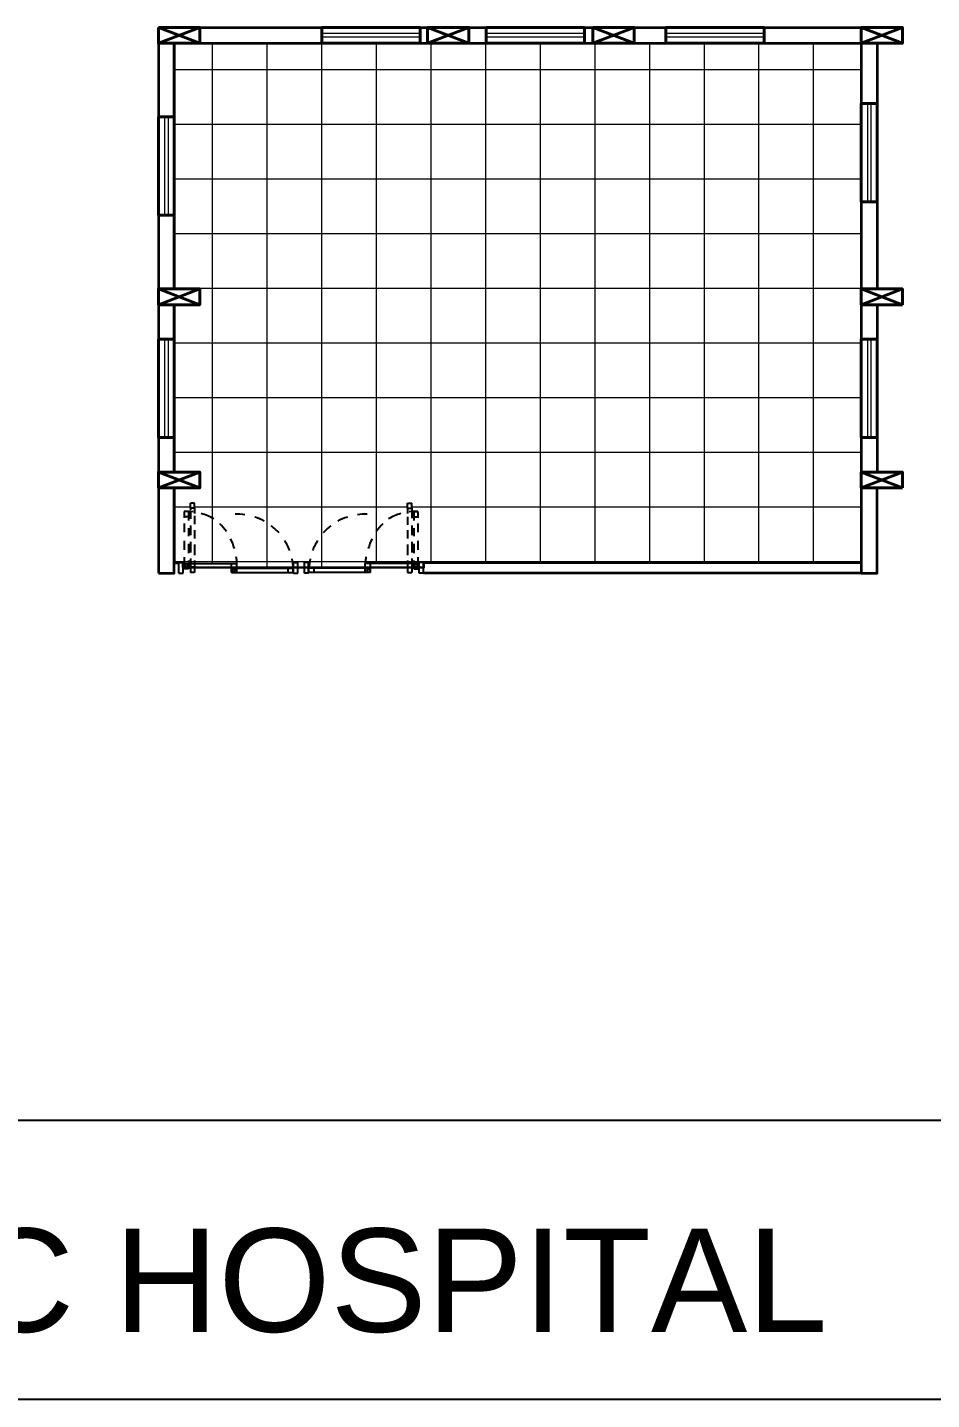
# Model space of a CAD drawing. Header units: inches. Extents: x -17070 to 527, y 504 to 2398.
# Drawn here: x -10382.97 to -10369.83, y 504.14 to 524.06 of the extents above; entities that cross this region are included whole.
import ezdxf

# ---------------------------------------------------------------- set-up
doc = ezdxf.new("R2010")
doc.units = ezdxf.units.IN
for name, color, linetype, lineweight in [('COL', 5, 'Continuous', 40), ('ELE-1', 105, 'Continuous', 40), ('section', 1, 'Continuous', 35), ('wall', 7, 'Continuous', 30), ('WIN', 4, 'Continuous', 20)]:
    doc.layers.add(name, color=color, linetype=linetype, lineweight=lineweight)
doc.layers.add('elevation', color=7, linetype='Continuous')
doc.layers.add('NOTES', color=6, linetype='Continuous')
doc.styles.add('PP15', font='', dxfattribs={"height": 0.015})
doc.styles.get('PP15').set_extended_font_data('Arial Narrow')

# ---------------------------------------------------------------- blocks, each defined once
blk = doc.blocks.new('de')
at = {"layer": 'elevation', "ltscale": 0.0005}
for p, q in [((-10856.90422, 504.19118), (-10856.06422, 504.19118)), ((-10856.06422, 504.13708), (-10856.90422, 504.13708))]:
    blk.add_line(p, q, dxfattribs=at)
at = {"layer": 'elevation', "ltscale": 0.0005, "insert": (-10856.80643, 504.17019), "char_height": 0.02, "width": 0.382938, "attachment_point": 1, "style": 'PP15'}
blk.add_mtext('{\\fArial|b0|i0|c0|p34;CARDIAC HOSPITAL}', dxfattribs=at)

msp = doc.modelspace()

# ---------------------------------------------------------------- hatches: boundary and pattern name
at = {"layer": 'wall', "lineweight": 5, "ltscale": 0.0005}
h = msp.add_hatch(dxfattribs=at)
h.set_pattern_fill('NET', color=252, scale=0.25, style=0)
h.set_pattern_definition([(0, (-190.9102, -16.3037), (0, 0.79375), []), (90, (-190.9102, -16.3037), (-0.79375, 5e-17), [])])
h.paths.add_polyline_path([(-10370.85592, 523.82704), (-10380.83592, 523.82704), (-10380.83592, 520.26204), (-10380.46592, 520.26204), (-10380.46592, 520.03204), (-10380.83592, 520.03204), (-10380.83592, 517.60204), (-10380.80342, 517.60204), (-10380.46592, 517.60204), (-10380.46592, 517.37204), (-10380.83592, 517.37204), (-10380.83592, 516.28204), (-10380.76889, 516.28204), (-10380.76889, 516.28783), (-10380.70823, 516.28783), (-10380.70823, 516.27495), (-10379.92492, 516.27495), (-10379.92492, 516.21332), (-10379.10741, 516.2123, 0.02324981), (-10379.11437, 516.28783), (-10379.04113, 516.28783), (-10379.04113, 516.21221), (-10378.94465, 516.21209), (-10378.94465, 516.28783), (-10378.87141, 516.28783, 0.02333761), (-10378.87839, 516.21201), (-10378.06086, 516.21099), (-10378.06086, 516.27495, -0.03135883), (-10378.0509, 516.37294, 0.03135883), (-10378.06086, 516.27495), (-10377.27755, 516.27495), (-10377.27755, 516.28783), (-10377.21689, 516.28783), (-10377.21689, 516.28204), (-10370.85592, 516.28204)])
h.paths.add_polyline_path([(-10377.29499, 517.03002), (-10377.29499, 516.95212), (-10377.35564, 516.95212), (-10377.35564, 517.03002, 0.00931144), (-10377.38487, 517.02834), (-10377.38487, 517.07719), (-10377.44552, 517.07719), (-10377.44552, 517.15073), (-10377.38487, 517.15073), (-10377.38487, 517.07719), (-10377.38487, 517.02834, -0.02861625)], flags=16)
h.paths.add_polyline_path([(-10380.54026, 517.15073), (-10380.54026, 517.07719), (-10380.60091, 517.07719), (-10380.60091, 517.15073)], flags=16)
h.paths.add_polyline_path([(-10380.63014, 517.03002), (-10380.63014, 516.95212), (-10380.69079, 516.95212), (-10380.69079, 517.03002, -0.01929966)], flags=16)

# ---------------------------------------------------------------- linework, layer by layer
at = {"layer": 'COL', "ltscale": 0.0005}
for p, q in [((-10381.06592, 523.82704), (-10380.46592, 524.05704)), ((-10381.06592, 524.05704), (-10380.46592, 523.82704)), ((-10377.15592, 523.82704), (-10376.55592, 524.05704)), ((-10377.15592, 524.05704), (-10376.55592, 523.82704)), ((-10374.75592, 523.82704), (-10374.15592, 524.05704)), ((-10374.75592, 524.05704), (-10374.15592, 523.82704)), ((-10370.85592, 523.82704), (-10370.25592, 524.05704)), ((-10370.85592, 524.05704), (-10370.25592, 523.82704)), ((-10381.06592, 520.26204), (-10381.06592, 520.26204)), ((-10381.06592, 520.26204), (-10380.46592, 520.03204)), ((-10381.06592, 520.03204), (-10380.46592, 520.26204)), ((-10381.06592, 520.26204), (-10380.46592, 520.03204)), ((-10381.06592, 520.03204), (-10380.46592, 520.26204)), ((-10370.25592, 520.26204), (-10370.85592, 520.03204)), ((-10370.25592, 520.03204), (-10370.85592, 520.26204)), ((-10370.25592, 520.26204), (-10370.85592, 520.03204)), ((-10370.25592, 520.03204), (-10370.85592, 520.26204)), ((-10370.25592, 520.26204), (-10370.25592, 520.26204)), ((-10381.06592, 517.60204), (-10380.46592, 517.37204)), ((-10381.06592, 517.37204), (-10380.46592, 517.60204)), ((-10381.06592, 517.60204), (-10380.46592, 517.37204)), ((-10381.06592, 517.37204), (-10380.46592, 517.60204)), ((-10370.25592, 517.60204), (-10370.85592, 517.37204)), ((-10370.25592, 517.37204), (-10370.85592, 517.60204)), ((-10370.25592, 517.60204), (-10370.85592, 517.37204)), ((-10370.25592, 517.37204), (-10370.85592, 517.60204)), ((-10370.25592, 517.60204), (-10370.85592, 517.37204)), ((-10370.25592, 517.37204), (-10370.85592, 517.60204)), ((-10370.25592, 517.60204), (-10370.85592, 517.37204)), ((-10370.25592, 517.37204), (-10370.85592, 517.60204))]:
    msp.add_line(p, q, dxfattribs=at)
for points in [[(-10381.06592, 524.05704), (-10381.06592, 523.82704), (-10380.46592, 523.82704), (-10380.46592, 524.05704)], [(-10377.15592, 524.05704), (-10377.15592, 523.82704), (-10376.55592, 523.82704), (-10376.55592, 524.05704)], [(-10374.75592, 524.05704), (-10374.75592, 523.82704), (-10374.15592, 523.82704), (-10374.15592, 524.05704)], [(-10370.85592, 524.05704), (-10370.85592, 523.82704), (-10370.25592, 523.82704), (-10370.25592, 524.05704)], [(-10381.06592, 520.03204), (-10381.06592, 520.26204), (-10380.46592, 520.26204), (-10380.46592, 520.03204)], [(-10381.06592, 520.03204), (-10381.06592, 520.26204), (-10380.46592, 520.26204), (-10380.46592, 520.03204)], [(-10370.25592, 520.03204), (-10370.25592, 520.26204), (-10370.85592, 520.26204), (-10370.85592, 520.03204)], [(-10370.25592, 520.03204), (-10370.25592, 520.26204), (-10370.85592, 520.26204), (-10370.85592, 520.03204)], [(-10381.06592, 517.37204), (-10381.06592, 517.60204), (-10380.46592, 517.60204), (-10380.46592, 517.37204)], [(-10381.06592, 517.37204), (-10381.06592, 517.60204), (-10380.46592, 517.60204), (-10380.46592, 517.37204)], [(-10370.25592, 517.37204), (-10370.25592, 517.60204), (-10370.85592, 517.60204), (-10370.85592, 517.37204)], [(-10370.25592, 517.37204), (-10370.25592, 517.60204), (-10370.85592, 517.60204), (-10370.85592, 517.37204)], [(-10370.25592, 517.37204), (-10370.25592, 517.60204), (-10370.85592, 517.60204), (-10370.85592, 517.37204)], [(-10370.25592, 517.37204), (-10370.25592, 517.60204), (-10370.85592, 517.60204), (-10370.85592, 517.37204)]]:
    msp.add_lwpolyline(points, close=True, dxfattribs=at)
at = {"layer": 'ELE-1', "ltscale": 0.0005}
for p, q in [((-10377.26329, 524.05704), (-10378.69329, 524.05704)), ((-10378.69329, 524.05704), (-10378.69329, 523.82704)), ((-10377.26329, 524.05704), (-10377.26329, 523.82704)), ((-10374.87472, 524.05704), (-10376.30472, 524.05704)), ((-10376.30472, 524.05704), (-10376.30472, 523.82704)), ((-10374.87472, 524.05704), (-10374.87472, 523.82704)), ((-10372.26398, 524.05704), (-10373.69398, 524.05704)), ((-10373.69398, 524.05704), (-10373.69398, 523.82704)), ((-10372.26398, 524.05704), (-10372.26398, 523.82704)), ((-10377.26329, 523.82704), (-10378.69329, 523.82704)), ((-10374.87472, 523.82704), (-10376.30472, 523.82704)), ((-10372.26398, 523.82704), (-10373.69398, 523.82704)), ((-10370.85592, 522.95488), (-10370.85592, 521.52488)), ((-10370.85592, 522.95488), (-10370.62592, 522.95488)), ((-10370.62592, 522.95488), (-10370.62592, 521.52488)), ((-10381.06592, 522.75954), (-10381.06592, 521.32954)), ((-10381.06592, 522.75954), (-10380.83592, 522.75954)), ((-10380.83592, 522.75954), (-10380.83592, 521.32954)), ((-10370.85592, 521.52488), (-10370.62592, 521.52488)), ((-10381.06592, 521.32954), (-10380.83592, 521.32954)), ((-10381.06592, 519.53204), (-10381.06592, 518.10204)), ((-10381.06592, 519.53204), (-10380.83592, 519.53204)), ((-10380.83592, 519.53204), (-10380.83592, 518.10204)), ((-10370.85592, 519.53204), (-10370.85592, 518.10204)), ((-10370.85592, 519.53204), (-10370.62592, 519.53204)), ((-10370.62592, 519.53204), (-10370.62592, 518.10204)), ((-10381.06592, 518.10204), (-10380.83592, 518.10204)), ((-10370.85592, 518.10204), (-10370.62592, 518.10204))]:
    msp.add_line(p, q, dxfattribs=at)
at = {"layer": 'NOTES'}
for p, q in [((-10380.60091, 517.07719), (-10380.60091, 517.15073)), ((-10380.54026, 517.15073), (-10380.60091, 517.15073)), ((-10380.54026, 517.07719), (-10380.54026, 517.15073)), ((-10377.44552, 517.15073), (-10377.38487, 517.15073)), ((-10377.44552, 517.07719), (-10377.44552, 517.15073)), ((-10377.38487, 517.07719), (-10377.38487, 517.15073)), ((-10380.69079, 517.03002), (-10380.69079, 516.93879)), ((-10380.63014, 517.03002), (-10380.69079, 517.03002)), ((-10380.63014, 516.95212), (-10380.69079, 516.95212)), ((-10380.63014, 517.03002), (-10380.63014, 516.90015)), ((-10380.60091, 517.07719), (-10380.60091, 517.05153)), ((-10380.54026, 517.07719), (-10380.60091, 517.07719)), ((-10380.60091, 517.01442), (-10380.60091, 516.92161)), ((-10380.54026, 517.07719), (-10380.54026, 517.00001)), ((-10380.54026, 516.96455), (-10380.54026, 516.84433)), ((-10377.44552, 517.07719), (-10377.38487, 517.07719)), ((-10377.44552, 517.07719), (-10377.44552, 517.00001)), ((-10377.44552, 516.95422), (-10377.44552, 516.83399)), ((-10377.38487, 517.07719), (-10377.38487, 517.05153)), ((-10377.38487, 517.07619), (-10377.38487, 516.9345)), ((-10377.35564, 517.03002), (-10377.29499, 517.03002)), ((-10377.35564, 517.03002), (-10377.35564, 516.90015)), ((-10377.35564, 516.95212), (-10377.29499, 516.95212)), ((-10377.29499, 517.03002), (-10377.29499, 516.93879)), ((-10380.69079, 516.85721), (-10380.69079, 516.72839)), ((-10380.63014, 516.78851), (-10380.63014, 516.67257)), ((-10380.60091, 516.82715), (-10380.60091, 516.68545)), ((-10380.54026, 516.75845), (-10380.54026, 516.63822)), ((-10377.44552, 516.75845), (-10377.44552, 516.63822)), ((-10377.38487, 516.82715), (-10377.38487, 516.68545)), ((-10377.35564, 516.78851), (-10377.35564, 516.67257)), ((-10377.29499, 516.85721), (-10377.29499, 516.72839)), ((-10380.69079, 516.60387), (-10380.69079, 516.47506)), ((-10380.63014, 516.56093), (-10380.63014, 516.42353)), ((-10380.60091, 516.59099), (-10380.60091, 516.43641)), ((-10380.54026, 516.55235), (-10380.54026, 516.39347)), ((-10377.44552, 516.55235), (-10377.44552, 516.39347)), ((-10377.38487, 516.59099), (-10377.38487, 516.43641)), ((-10377.35564, 516.56093), (-10377.35564, 516.42353)), ((-10377.29499, 516.60387), (-10377.29499, 516.47506)), ((-10380.69079, 516.36771), (-10380.69079, 516.19686)), ((-10380.60091, 516.34624), (-10380.60091, 516.14492)), ((-10377.38487, 516.34624), (-10377.38487, 516.14492)), ((-10377.29499, 516.36771), (-10377.29499, 516.19686)), ((-10380.76889, 516.28783), (-10380.70823, 516.28783)), ((-10380.76889, 516.13204), (-10380.76889, 516.28783)), ((-10380.76889, 516.13204), (-10380.70823, 516.13204)), ((-10380.70823, 516.13204), (-10380.70823, 516.28783)), ((-10380.70823, 516.27495), (-10379.92492, 516.27495)), ((-10380.70823, 516.2143), (-10379.92492, 516.2143)), ((-10380.63014, 516.27039), (-10380.69079, 516.27039)), ((-10380.63014, 516.19686), (-10380.69079, 516.19686)), ((-10380.6347, 516.2143), (-10380.6347, 516.27495)), ((-10380.63014, 516.32048), (-10380.63014, 516.19686)), ((-10380.54026, 516.22281), (-10380.60091, 516.22281)), ((-10380.54026, 516.14492), (-10380.60091, 516.14492)), ((-10380.54026, 516.32048), (-10380.54026, 516.14492)), ((-10380.00282, 516.2143), (-10380.00282, 516.27495)), ((-10380.00282, 516.20557), (-10379.10713, 516.20557)), ((-10380.00282, 516.14492), (-10380.00282, 516.20557)), ((-10380.00282, 516.14492), (-10379.10713, 516.14492)), ((-10379.92492, 516.2143), (-10379.92492, 516.27495)), ((-10379.92492, 516.14492), (-10379.92492, 516.20557)), ((-10379.18066, 516.14492), (-10379.18066, 516.20557)), ((-10379.10713, 516.14492), (-10379.10713, 516.20557)), ((-10379.10178, 516.28783), (-10379.04113, 516.28783)), ((-10379.10178, 516.13204), (-10379.10178, 516.28783)), ((-10379.10178, 516.13204), (-10379.04113, 516.13204)), ((-10379.04113, 516.13204), (-10379.04113, 516.28783)), ((-10378.884, 516.28783), (-10378.94465, 516.28783)), ((-10378.94465, 516.13204), (-10378.94465, 516.28783)), ((-10378.884, 516.13204), (-10378.94465, 516.13204)), ((-10378.884, 516.13204), (-10378.884, 516.28783)), ((-10377.98296, 516.20557), (-10378.87865, 516.20557)), ((-10378.87865, 516.14492), (-10378.87865, 516.20557)), ((-10377.98296, 516.14492), (-10378.87865, 516.14492)), ((-10378.80512, 516.14492), (-10378.80512, 516.20557)), ((-10377.27755, 516.27495), (-10378.06086, 516.27495)), ((-10378.06086, 516.2143), (-10378.06086, 516.27495)), ((-10377.27755, 516.2143), (-10378.06086, 516.2143)), ((-10378.06086, 516.14492), (-10378.06086, 516.20557)), ((-10377.98296, 516.2143), (-10377.98296, 516.27495)), ((-10377.98296, 516.14492), (-10377.98296, 516.20557)), ((-10377.44552, 516.32048), (-10377.44552, 516.14492)), ((-10377.44552, 516.22281), (-10377.38487, 516.22281)), ((-10377.44552, 516.14492), (-10377.38487, 516.14492)), ((-10377.35564, 516.32048), (-10377.35564, 516.19686)), ((-10377.35564, 516.27039), (-10377.29499, 516.27039)), ((-10377.35564, 516.19686), (-10377.29499, 516.19686)), ((-10377.35108, 516.2143), (-10377.35108, 516.27495)), ((-10377.21689, 516.28783), (-10377.27755, 516.28783)), ((-10377.27755, 516.13204), (-10377.27755, 516.28783)), ((-10377.21689, 516.13204), (-10377.27755, 516.13204)), ((-10377.21689, 516.13204), (-10377.21689, 516.28783))]:
    msp.add_line(p, q, dxfattribs=at)
for centre in [(-10380.66047, 516.24462), (-10379.97249, 516.17524), (-10378.01329, 516.17524), (-10377.32532, 516.24462)]:
    msp.add_circle(centre, 0.01932, dxfattribs=at)
for centre, radius, start, end in [((-10380.66047, 516.24462), 0.78598, 82.814176, 92.211304), ((-10380.66047, 516.24462), 0.78598, 59.438618, 73.899671), ((-10379.92264, 516.17524), 0.81607, 82.055203, 92.129733), ((-10379.92264, 516.17524), 0.81607, 61.099027, 71.575159), ((-10378.06314, 516.17524), 0.81607, 108.424841, 118.900973), ((-10378.06314, 516.17524), 0.81607, 87.870267, 97.944797), ((-10377.32532, 516.24462), 0.78598, 106.100329, 120.561382), ((-10377.32532, 516.24462), 0.78598, 87.788696, 97.185824), ((-10380.74864, 516.2741), 0.81607, 34.681798, 45.15793), ((-10379.92264, 516.17524), 0.81607, 41.76712, 52.616976), ((-10378.06314, 516.17524), 0.81607, 127.383024, 138.23288), ((-10377.23039, 516.2741), 0.81607, 134.84207, 145.318202), ((-10380.74864, 516.2741), 0.81607, 15.349891, 26.199747), ((-10379.92264, 516.17524), 0.81607, 20.606171, 31.903954), ((-10378.06314, 516.17524), 0.81607, 148.096046, 159.393829), ((-10377.23039, 516.2741), 0.81607, 153.800253, 164.650109), ((-10380.71032, 516.24462), 0.78598, 2.211304, 9.395864), ((-10379.92264, 516.17524), 0.81607, 2.129733, 11.915987), ((-10378.06314, 516.17524), 0.81607, 168.084013, 177.870267), ((-10377.27546, 516.24462), 0.78598, 170.604136, 177.788696)]:
    msp.add_arc(centre, radius, start, end, dxfattribs=at)
at = {"layer": 'section', "ltscale": 0.0005}
for p, q in [((-10381.06592, 523.82704), (-10381.06592, 524.05704)), ((-10380.46592, 524.05704), (-10377.15592, 524.05704)), ((-10376.55592, 524.05704), (-10374.75592, 524.05704)), ((-10374.15592, 524.05704), (-10370.85592, 524.05704)), ((-10370.25592, 523.82704), (-10370.25592, 524.05704)), ((-10381.06592, 523.82704), (-10381.06592, 520.26204)), ((-10380.83592, 523.82704), (-10380.83592, 520.26204)), ((-10380.46592, 523.82704), (-10377.15592, 523.82704)), ((-10376.55592, 523.82704), (-10374.75592, 523.82704)), ((-10374.15592, 523.82704), (-10373.86448, 523.82704)), ((-10374.15592, 523.82704), (-10370.85592, 523.82704)), ((-10370.85592, 523.82704), (-10370.85592, 520.26204)), ((-10370.62592, 523.82704), (-10370.62592, 520.26204)), ((-10381.06592, 520.03204), (-10381.06592, 520.26204)), ((-10381.06592, 520.03204), (-10381.06592, 520.26204)), ((-10381.06592, 520.26204), (-10381.06592, 520.03204)), ((-10380.46592, 520.03204), (-10380.46592, 520.26204)), ((-10380.46592, 520.26204), (-10380.46592, 520.03204)), ((-10380.46592, 520.03204), (-10380.46592, 520.26204)), ((-10380.46592, 520.03204), (-10380.46592, 520.26204)), ((-10370.25592, 520.03204), (-10370.25592, 520.26204)), ((-10370.25592, 520.03204), (-10370.25592, 520.26204)), ((-10370.25592, 520.26204), (-10370.25592, 520.03204)), ((-10381.06592, 520.03204), (-10380.54092, 520.03204)), ((-10381.06592, 520.03204), (-10381.06592, 517.60204)), ((-10380.83592, 520.03204), (-10380.83592, 517.60204)), ((-10370.25592, 520.03204), (-10370.78092, 520.03204)), ((-10370.62592, 520.03204), (-10370.62592, 517.60204)), ((-10381.06592, 517.60204), (-10381.06592, 517.37204)), ((-10381.06592, 517.60204), (-10380.54092, 517.60204)), ((-10381.06592, 517.37204), (-10381.06592, 517.60204)), ((-10381.06592, 517.60204), (-10381.06592, 517.37204)), ((-10380.46592, 517.60204), (-10380.46592, 517.37204)), ((-10380.46592, 517.37204), (-10380.46592, 517.60204)), ((-10380.46592, 517.37204), (-10380.46592, 517.60204)), ((-10380.46592, 517.37204), (-10380.46592, 517.60204)), ((-10370.25592, 517.60204), (-10370.78092, 517.60204)), ((-10370.25592, 517.60204), (-10370.25592, 517.37204)), ((-10370.25592, 517.37204), (-10370.25592, 517.60204)), ((-10370.25592, 517.60204), (-10370.25592, 517.37204)), ((-10381.06592, 517.37204), (-10381.06592, 516.36204)), ((-10380.83592, 517.37204), (-10380.83592, 516.28204)), ((-10380.83592, 516.28204), (-10380.76889, 516.28204)), ((-10370.85592, 516.28204), (-10377.21689, 516.28204)), ((-10370.85592, 516.13204), (-10377.21689, 516.13204))]:
    msp.add_line(p, q, dxfattribs=at)
msp.add_lwpolyline([(-10380.83592, 523.82704), (-10370.85592, 523.82704), (-10370.85592, 516.28204), (-10377.21689, 516.28204), (-10377.21689, 516.20993), (-10380.70823, 516.2143), (-10380.70823, 516.28783), (-10380.76889, 516.28783), (-10380.76889, 516.28204), (-10380.83592, 516.28204), (-10380.83592, 517.37204), (-10380.46592, 517.37204), (-10380.46592, 517.60204), (-10380.80342, 517.60204), (-10380.83592, 517.60204), (-10380.83592, 520.03204), (-10380.46592, 520.03204), (-10380.46592, 520.26204), (-10380.83592, 520.26204), (-10380.83592, 523.82704)], dxfattribs=at)
for points in [[(-10381.06592, 516.13204), (-10380.83592, 516.13204), (-10380.83592, 517.37204), (-10381.06592, 517.37204)], [(-10370.85592, 516.13204), (-10370.62592, 516.13204), (-10370.62592, 517.37204), (-10370.85592, 517.37204)]]:
    msp.add_lwpolyline(points, close=True, dxfattribs=at)
at = {"layer": 'wall', "ltscale": 0.0005}
msp.add_line((-10370.85592, 517.60204), (-10370.85592, 518.10204), dxfattribs=at)
at = {"layer": 'wall', "color": 7, "ltscale": 0.0005}
for p, q in [((-10381.06592, 516.36204), (-10381.06592, 516.13204)), ((-10370.85592, 516.13204), (-10370.62592, 516.13204))]:
    msp.add_line(p, q, dxfattribs=at)
at = {"layer": 'WIN', "ltscale": 0.0005}
for p, q in [((-10377.26329, 523.96704), (-10378.69329, 523.96704)), ((-10377.26329, 523.91704), (-10378.69329, 523.91704)), ((-10374.87472, 523.96704), (-10376.30472, 523.96704)), ((-10374.87472, 523.91704), (-10376.30472, 523.91704)), ((-10372.26398, 523.96704), (-10373.69398, 523.96704)), ((-10372.26398, 523.91704), (-10373.69398, 523.91704)), ((-10370.76592, 522.95488), (-10370.76592, 521.52488)), ((-10370.71592, 522.95488), (-10370.71592, 521.52488)), ((-10380.97592, 522.75954), (-10380.97592, 521.32954)), ((-10380.92592, 522.75954), (-10380.92592, 521.32954)), ((-10380.97592, 519.53204), (-10380.97592, 518.10204)), ((-10380.92592, 519.53204), (-10380.92592, 518.10204)), ((-10370.76592, 519.53204), (-10370.76592, 518.10204)), ((-10370.71592, 519.53204), (-10370.71592, 518.10204))]:
    msp.add_line(p, q, dxfattribs=at)

# ---------------------------------------------------------------- block references
at = {"layer": 'elevation', "xscale": 75, "yscale": 75, "zscale": 75}
msp.add_blockref('de', (803868.76171, -37306.1441), dxfattribs=at)

doc.saveas('drawing.dxf')
